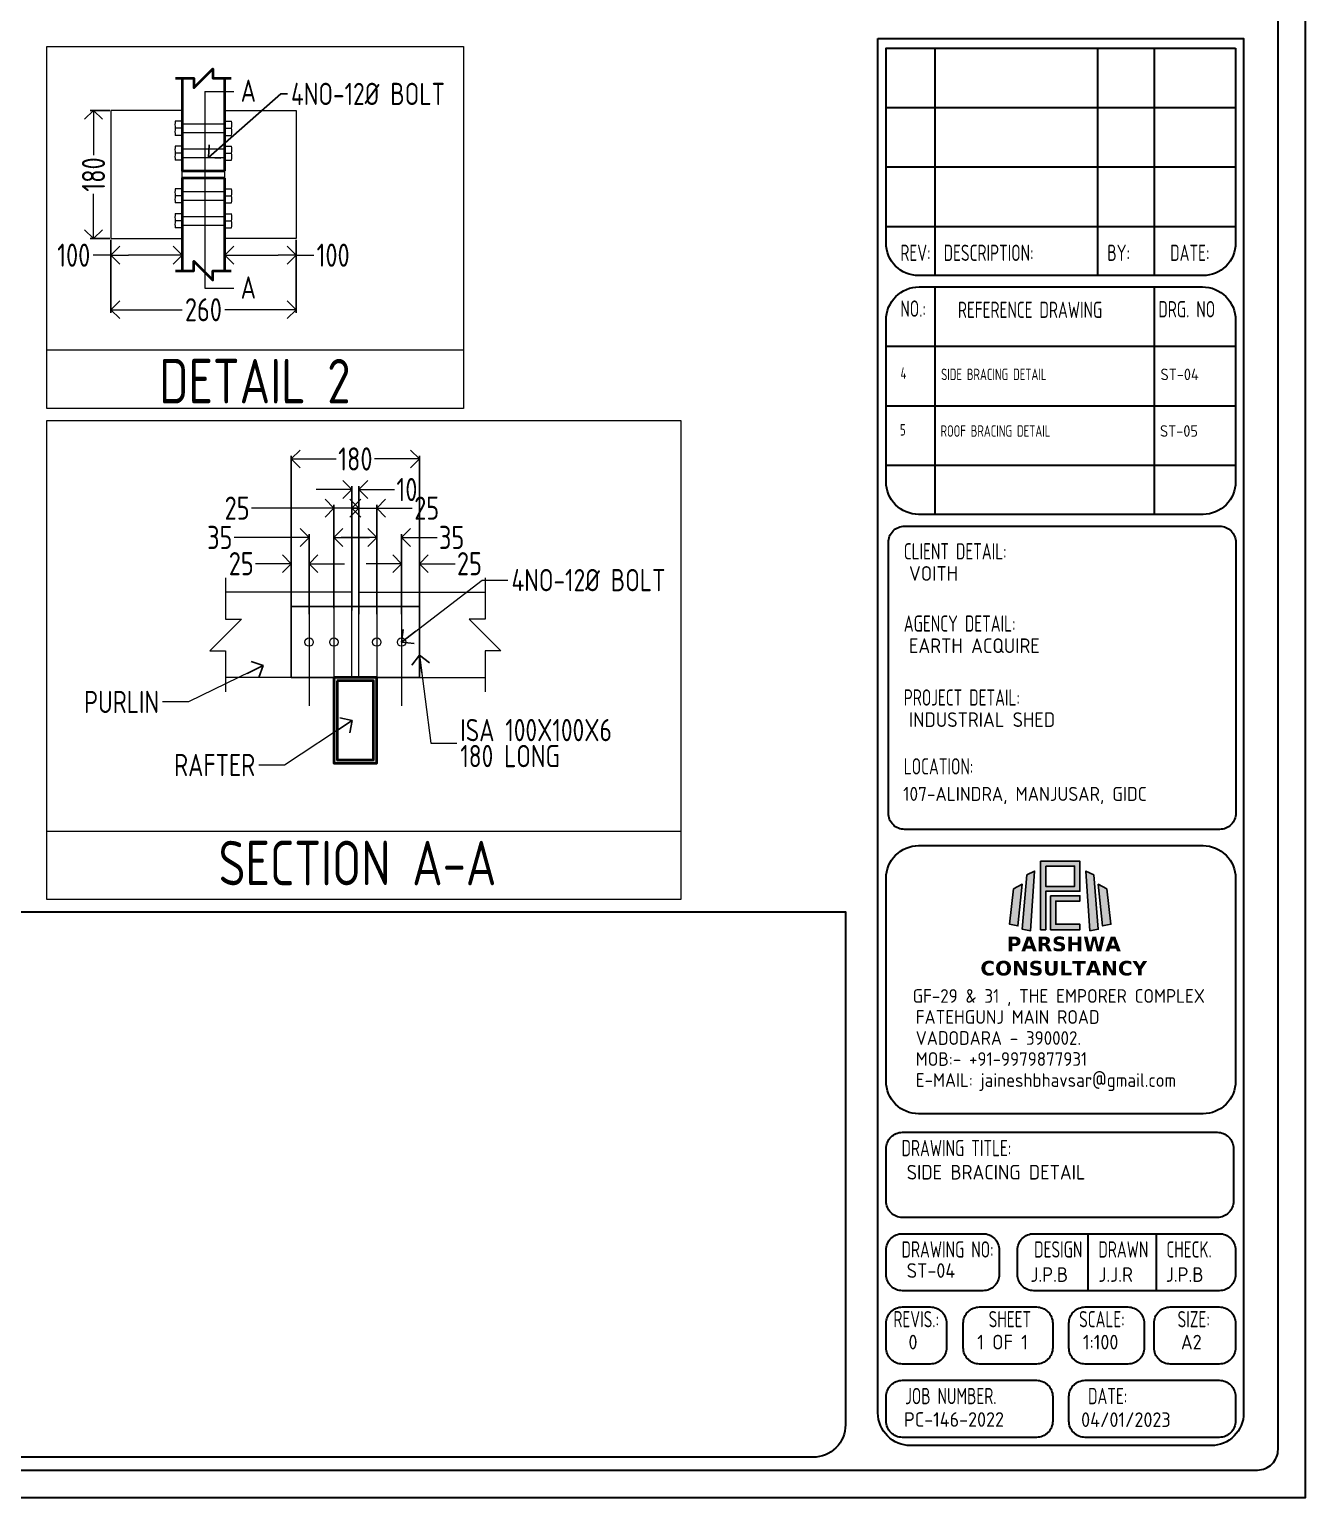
# Model space of a CAD drawing. Header units: millimetres. Extents: x 3470347 to 5996549, y -3470518 to 17149644.
# Drawn here: x 4289963 to 4297132, y 6972192 to 6980439 of the extents above; entities that cross this region are included whole.
import ezdxf

# ---------------------------------------------------------------- set-up
doc = ezdxf.new("R2010")
doc.units = ezdxf.units.MM
doc.header["$MEASUREMENT"] = 0
doc.header["$PDMODE"] = 35
doc.header["$PDSIZE"] = -5
doc.linetypes.add('CENTER2', pattern=[1.125, 0.75, -0.125, 0.125, -0.125])
doc.linetypes.add('HIDDEN', pattern=[0.375, 0.25, -0.125])
doc.layers.get('0').update_dxf_attribs({"linetype": 'CONTINUOUS', "lineweight": 25})
doc.layers.get('DEFPOINTS').update_dxf_attribs({"linetype": 'CONTINUOUS', "lineweight": 25})
for name, color, linetype, lineweight in [('channnel', 2, 'CONTINUOUS', 15), ('GB', 2, 'CONTINUOUS', 20), ('rDIMension', 1, 'CONTINUOUS', 18), ('rPCC DASH', 9, 'HIDDEN', 15), ('rRCC 1', 3, 'CONTINUOUS', 25), ('rRCC 2', 40, 'CONTINUOUS', 15), ('rSHEET', 2, 'CONTINUOUS', 30), ('rTEXT 5', 6, 'CONTINUOUS', 40)]:
    doc.layers.add(name, color=color, linetype=linetype, lineweight=lineweight)
doc.styles.add('DIM', font='geniso.shx', dxfattribs={"width": 0.85})
doc.styles.get("Standard").update_dxf_attribs({"font": ''})
doc.styles.add('TEXT3', font='geniso.shx')
doc.styles.add('TEXT3 0.75NA', font='geniso.shx', dxfattribs={"width": 0.75})
doc.styles.get('Standard').set_extended_font_data('AR CENA')
doc.dimstyles.new('ST-100', dxfattribs={"dimscale": 100, "dimtxt": 7, "dimasz": 5, "dimexe": 0.18, "dimexo": 0.0625, "dimgap": 0.2, "dimtad": 0, "dimdec": 0, "dimzin": 0, "dimdsep": 46, "dimtxsty": 'DIM', "dimblk": 'OPEN90', "dimcen": 0.09, "dimclrd": 256, "dimclrt": 7, "dimadec": 0, "dimazin": 0, "dimtfac": 1, "dimtdec": 0, "dimtofl": 0, "dimtmove": 0, "dimatfit": 3, "dimldrblk": 'OPEN90', "dimfxl": 1, "dimtolj": 1, "dimtzin": 0, "dimlwd": -1, "dimarcsym": 0})
doc.dimstyles.new('ST-50', dxfattribs={"dimscale": 100, "dimtxt": 2.5, "dimasz": 2, "dimexe": 0.18, "dimexo": 0.0625, "dimgap": 0.2, "dimtad": 0, "dimdec": 0, "dimlfac": 0.5, "dimzin": 0, "dimdsep": 46, "dimtxsty": 'DIM', "dimblk": 'OPEN90', "dimcen": 0.09, "dimclrd": 256, "dimclrt": 7, "dimadec": 0, "dimazin": 0, "dimtfac": 1, "dimtdec": 0, "dimtofl": 0, "dimtmove": 0, "dimatfit": 3, "dimldrblk": 'OPEN90', "dimfxl": 1, "dimtolj": 1, "dimtzin": 0, "dimlwd": -1, "dimarcsym": 0})

# ---------------------------------------------------------------- blocks, each defined once
blk = doc.blocks.new('_Open90')
at = {"color": 0, "linetype": 'ByBlock', "lineweight": -2}
for p, q in [((0, 0), (-1, 0)), ((-0.5, 0.5), (0, 0)), ((0, 0), (-0.5, -0.5))]:
    blk.add_line(p, q, dxfattribs=at)
blk = doc.blocks.new('*D335')
at = {"layer": 'DEFPOINTS', "color": 0}
for p in [(4291434.2, 6977438.1), (4291434.2, 6977148), (4291534.2, 6977148)]:
    blk.add_point(p, dxfattribs=at)
at = {"layer": 'rDIMension', "linetype": 'ByBlock'}
for p, q in [((4291334.2, 6977438.1), (4291234.2, 6977438.1)), ((4291634.2, 6977438.1), (4291734.2, 6977438.1))]:
    blk.add_line(p, q, dxfattribs=at)
at = {"layer": 'rDIMension', "color": 0, "linetype": 'ByBlock', "lineweight": -2}
for p, q in [((4291434.2, 6977154.3), (4291434.2, 6977456.1)), ((4291534.2, 6977154.3), (4291534.2, 6977456.1))]:
    blk.add_line(p, q, dxfattribs=at)
at = {"layer": 'rDIMension', "xscale": 100, "yscale": 100, "zscale": 100}
blk.add_blockref('_Open90', (4291434.2, 6977438.1), dxfattribs=at)
at = {"layer": 'rDIMension', "xscale": 100, "yscale": 100, "zscale": 100, "rotation": 180}
blk.add_blockref('_Open90', (4291534.2, 6977438.1), dxfattribs=at)
at = {"layer": 'rDIMension', "color": 7, "insert": (4291153.4, 6977438.1), "char_height": 130, "attachment_point": 5, "style": 'DIM'}
blk.add_mtext('\\A1;25', dxfattribs=at)
blk = doc.blocks.new('*D336')
at = {"layer": 'DEFPOINTS', "color": 0}
for p in [(4291674.2, 6977585.4), (4291534.2, 6977181.7), (4291674.2, 6977181.7)]:
    blk.add_point(p, dxfattribs=at)
at = {"layer": 'rDIMension', "linetype": 'ByBlock'}
for p, q in [((4291434.2, 6977585.4), (4291113.7, 6977585.4)), ((4291774.2, 6977585.4), (4291874.2, 6977585.4))]:
    blk.add_line(p, q, dxfattribs=at)
at = {"layer": 'rDIMension', "color": 0, "linetype": 'ByBlock', "lineweight": -2}
for p, q in [((4291534.2, 6977187.9), (4291534.2, 6977603.4)), ((4291674.2, 6977187.9), (4291674.2, 6977603.4))]:
    blk.add_line(p, q, dxfattribs=at)
at = {"layer": 'rDIMension', "xscale": 100, "yscale": 100, "zscale": 100}
blk.add_blockref('_Open90', (4291534.2, 6977585.4), dxfattribs=at)
at = {"layer": 'rDIMension', "xscale": 100, "yscale": 100, "zscale": 100, "rotation": 180}
blk.add_blockref('_Open90', (4291674.2, 6977585.4), dxfattribs=at)
at = {"layer": 'rDIMension', "color": 7, "insert": (4291032.9, 6977585.4), "char_height": 130, "attachment_point": 5, "style": 'DIM'}
blk.add_mtext('\\A1;35', dxfattribs=at)
blk = doc.blocks.new('*D337')
at = {"layer": 'DEFPOINTS', "color": 0}
for p in [(4291774.2, 6977750.3), (4291674.2, 6977181.7), (4291774.2, 6977168)]:
    blk.add_point(p, dxfattribs=at)
at = {"layer": 'rDIMension', "linetype": 'ByBlock'}
for p, q in [((4291574.2, 6977750.3), (4291211, 6977750.3)), ((4291874.2, 6977750.3), (4291974.2, 6977750.3))]:
    blk.add_line(p, q, dxfattribs=at)
at = {"layer": 'rDIMension', "color": 0, "linetype": 'ByBlock', "lineweight": -2}
for p, q in [((4291674.2, 6977187.9), (4291674.2, 6977768.3)), ((4291774.2, 6977174.3), (4291774.2, 6977768.3))]:
    blk.add_line(p, q, dxfattribs=at)
at = {"layer": 'rDIMension', "xscale": 100, "yscale": 100, "zscale": 100}
blk.add_blockref('_Open90', (4291674.2, 6977750.3), dxfattribs=at)
at = {"layer": 'rDIMension', "xscale": 100, "yscale": 100, "zscale": 100, "rotation": 180}
blk.add_blockref('_Open90', (4291774.2, 6977750.3), dxfattribs=at)
at = {"layer": 'rDIMension', "color": 7, "insert": (4291130.2, 6977750.3), "char_height": 130, "attachment_point": 5, "style": 'DIM'}
blk.add_mtext('\\A1;25', dxfattribs=at)
blk = doc.blocks.new('*D338')
at = {"layer": 'DEFPOINTS', "color": 0}
for p in [(4292154.2, 6977438.1), (4292054.2, 6977148), (4292154.2, 6977148)]:
    blk.add_point(p, dxfattribs=at)
at = {"layer": 'rDIMension', "linetype": 'ByBlock'}
for p, q in [((4291954.2, 6977438.1), (4291854.2, 6977438.1)), ((4292254.2, 6977438.1), (4292354.2, 6977438.1))]:
    blk.add_line(p, q, dxfattribs=at)
at = {"layer": 'rDIMension', "color": 0, "linetype": 'ByBlock', "lineweight": -2}
for p, q in [((4292054.2, 6977154.3), (4292054.2, 6977456.1)), ((4292154.2, 6977154.3), (4292154.2, 6977456.1))]:
    blk.add_line(p, q, dxfattribs=at)
at = {"layer": 'rDIMension', "xscale": 100, "yscale": 100, "zscale": 100}
blk.add_blockref('_Open90', (4292054.2, 6977438.1), dxfattribs=at)
at = {"layer": 'rDIMension', "xscale": 100, "yscale": 100, "zscale": 100, "rotation": 180}
blk.add_blockref('_Open90', (4292154.2, 6977438.1), dxfattribs=at)
at = {"layer": 'rDIMension', "color": 7, "insert": (4292435, 6977438.1), "char_height": 130, "attachment_point": 5, "style": 'DIM'}
blk.add_mtext('\\A1;25', dxfattribs=at)
blk = doc.blocks.new('*D339')
at = {"layer": 'DEFPOINTS', "color": 0}
for p in [(4292054.2, 6977585.4), (4291914.2, 6977148), (4292054.2, 6977148)]:
    blk.add_point(p, dxfattribs=at)
at = {"layer": 'rDIMension', "linetype": 'ByBlock'}
for p, q in [((4291814.2, 6977585.4), (4291714.2, 6977585.4)), ((4292154.2, 6977585.4), (4292254.2, 6977585.4))]:
    blk.add_line(p, q, dxfattribs=at)
at = {"layer": 'rDIMension', "color": 0, "linetype": 'ByBlock', "lineweight": -2}
for p, q in [((4291914.2, 6977154.3), (4291914.2, 6977603.4)), ((4292054.2, 6977154.3), (4292054.2, 6977603.4))]:
    blk.add_line(p, q, dxfattribs=at)
at = {"layer": 'rDIMension', "xscale": 100, "yscale": 100, "zscale": 100}
blk.add_blockref('_Open90', (4291914.2, 6977585.4), dxfattribs=at)
at = {"layer": 'rDIMension', "xscale": 100, "yscale": 100, "zscale": 100, "rotation": 180}
blk.add_blockref('_Open90', (4292054.2, 6977585.4), dxfattribs=at)
at = {"layer": 'rDIMension', "color": 7, "insert": (4292335, 6977585.4), "char_height": 130, "attachment_point": 5, "style": 'DIM'}
blk.add_mtext('\\A1;35', dxfattribs=at)
blk = doc.blocks.new('*D340')
at = {"layer": 'DEFPOINTS', "color": 0}
for p in [(4291914.2, 6977750.3), (4291814.2, 6977148), (4291914.2, 6977148)]:
    blk.add_point(p, dxfattribs=at)
at = {"layer": 'rDIMension', "linetype": 'ByBlock'}
for p, q in [((4291714.2, 6977750.3), (4291614.2, 6977750.3)), ((4292014.2, 6977750.3), (4292114.2, 6977750.3))]:
    blk.add_line(p, q, dxfattribs=at)
at = {"layer": 'rDIMension', "color": 0, "linetype": 'ByBlock', "lineweight": -2}
for p, q in [((4291814.2, 6977154.3), (4291814.2, 6977768.3)), ((4291914.2, 6977154.3), (4291914.2, 6977768.3))]:
    blk.add_line(p, q, dxfattribs=at)
at = {"layer": 'rDIMension', "xscale": 100, "yscale": 100, "zscale": 100}
blk.add_blockref('_Open90', (4291814.2, 6977750.3), dxfattribs=at)
at = {"layer": 'rDIMension', "xscale": 100, "yscale": 100, "zscale": 100, "rotation": 180}
blk.add_blockref('_Open90', (4291914.2, 6977750.3), dxfattribs=at)
at = {"layer": 'rDIMension', "color": 7, "insert": (4292195, 6977750.3), "char_height": 130, "attachment_point": 5, "style": 'DIM'}
blk.add_mtext('\\A1;25', dxfattribs=at)
blk = doc.blocks.new('*D341')
at = {"layer": 'DEFPOINTS', "color": 0}
for p in [(4291814.2, 6977854.6), (4291774.2, 6977168), (4291814.2, 6977168)]:
    blk.add_point(p, dxfattribs=at)
at = {"layer": 'rDIMension', "linetype": 'ByBlock'}
for p, q in [((4291674.2, 6977854.6), (4291574.2, 6977854.6)), ((4291914.2, 6977854.6), (4292014.2, 6977854.6))]:
    blk.add_line(p, q, dxfattribs=at)
at = {"layer": 'rDIMension', "color": 0, "linetype": 'ByBlock', "lineweight": -2}
for p, q in [((4291774.2, 6977174.3), (4291774.2, 6977872.6)), ((4291814.2, 6977174.3), (4291814.2, 6977872.6))]:
    blk.add_line(p, q, dxfattribs=at)
at = {"layer": 'rDIMension', "xscale": 100, "yscale": 100, "zscale": 100}
blk.add_blockref('_Open90', (4291774.2, 6977854.6), dxfattribs=at)
at = {"layer": 'rDIMension', "xscale": 100, "yscale": 100, "zscale": 100, "rotation": 180}
blk.add_blockref('_Open90', (4291814.2, 6977854.6), dxfattribs=at)
at = {"layer": 'rDIMension', "color": 7, "insert": (4292084, 6977854.6), "char_height": 130, "attachment_point": 5, "style": 'DIM'}
blk.add_mtext('\\A1;10', dxfattribs=at)
blk = doc.blocks.new('*D342')
at = {"layer": 'DEFPOINTS', "color": 0}
for p in [(4292154.2, 6978026.2), (4291434.2, 6977148), (4292154.2, 6977148)]:
    blk.add_point(p, dxfattribs=at)
at = {"layer": 'rDIMension', "color": 0, "linetype": 'ByBlock', "lineweight": -2}
for p, q in [((4291434.2, 6977154.3), (4291434.2, 6978044.2)), ((4292154.2, 6977154.3), (4292154.2, 6978044.2))]:
    blk.add_line(p, q, dxfattribs=at)
at = {"layer": 'rDIMension', "linetype": 'ByBlock'}
for p, q in [((4291534.2, 6978026.2), (4291685.7, 6978026.2)), ((4292054.2, 6978026.2), (4291902.6, 6978026.2))]:
    blk.add_line(p, q, dxfattribs=at)
at = {"layer": 'rDIMension', "xscale": 100, "yscale": 100, "zscale": 100, "rotation": 180}
blk.add_blockref('_Open90', (4291434.2, 6978026.2), dxfattribs=at)
at = {"layer": 'rDIMension', "xscale": 100, "yscale": 100, "zscale": 100}
blk.add_blockref('_Open90', (4292154.2, 6978026.2), dxfattribs=at)
at = {"layer": 'rDIMension', "color": 7, "insert": (4291794.2, 6978026.2), "char_height": 130, "attachment_point": 5, "style": 'DIM'}
blk.add_mtext('\\A1;180', dxfattribs=at)
blk = doc.blocks.new('Q')
at = {"linetype": 'Continuous', "ltscale": 0.5}
h = blk.add_hatch(color=152, dxfattribs=at)
h.dxf.hatch_style = 1
h.paths.add_polyline_path([(9.79, 19.18), (9.79, 9.76), (10.5, 9.76), (10.5, 15.05), (15.19, 15.05), (15.19, 19.18)])
h.paths.add_polyline_path([(10.5, 18.5), (10.5, 15.72), (14.45, 15.72), (14.45, 18.5)], flags=16)
h = blk.add_hatch(color=10, dxfattribs=at)
h.dxf.hatch_style = 1
h.paths.add_polyline_path([(7.87, 17.31), (7.27, 9.83), (8.41, 9.62), (8.96, 17.82)])
h.paths.add_polyline_path([(17.1, 17.31), (17.7, 9.83), (16.56, 9.62), (16.01, 17.82)])
h = blk.add_hatch(color=152, dxfattribs=at)
h.dxf.hatch_style = 1
h.paths.add_polyline_path([(6.07, 15.37), (5.53, 10.52), (6.67, 10.29), (7.27, 16.02)])
h.paths.add_polyline_path([(18.9, 15.37), (19.44, 10.52), (18.3, 10.29), (17.7, 16.02)])
h = blk.add_hatch(color=152, dxfattribs=at)
h.dxf.hatch_style = 1
h.paths.add_polyline_path([(11.15, 14.43), (11.15, 9.76), (15.19, 9.76), (15.19, 10.52), (11.87, 10.52), (11.87, 13.69), (15.19, 13.69), (15.19, 14.43)])
at = {"color": 152, "linetype": 'Continuous'}
for points in [[(9.79, 19.18), (9.79, 9.76), (10.5, 9.76), (10.5, 15.05), (15.19, 15.05), (15.19, 19.18), (9.79, 19.18)], [(10.5, 18.5), (10.5, 15.72), (14.45, 15.72), (14.45, 18.5), (10.5, 18.5)], [(6.07, 15.37), (5.53, 10.52), (6.67, 10.29), (7.27, 16.02), (6.07, 15.37)], [(11.15, 14.43), (11.15, 9.76), (15.19, 9.76), (15.19, 10.52), (11.87, 10.52), (11.87, 13.69), (15.19, 13.69), (15.19, 14.43), (11.15, 14.43)], [(18.9, 15.37), (19.44, 10.52), (18.3, 10.29), (17.7, 16.02), (18.9, 15.37)]]:
    blk.add_lwpolyline(points, dxfattribs=at)
at = {"color": 10, "linetype": 'Continuous'}
for points in [[(7.87, 17.31), (7.27, 9.83), (8.41, 9.62), (8.96, 17.82), (7.87, 17.31)], [(17.1, 17.31), (17.7, 9.83), (16.56, 9.62), (16.01, 17.82), (17.1, 17.31)]]:
    blk.add_lwpolyline(points, dxfattribs=at)
at = {"linetype": 'Continuous', "insert": (1.32, 8.82), "char_height": 2, "attachment_point": 1}
blk.add_mtext_dynamic_manual_height_columns('\\pxqc;{\\fVerdana|b1|i0|c0|p34;\\C152;PARSHWA\\PCONSULTANCY }', width=23.282, gutter_width=1, heights=[6.3], dxfattribs=at)
blk = doc.blocks.new('IS')
at = {"layer": 'channnel', "color": 7, "linetype": 'ByBlock'}
for p, q in [((100, -15), (90.5, -15)), ((100, -19), (160, -19)), ((160, -15), (169.5, -15)), ((100, -25), (90.5, -25)), ((100, -35), (90.5, -35)), ((100, -31), (160, -31)), ((160, -25), (169.5, -25)), ((160, -35), (169.5, -35)), ((100, -50), (90.5, -50)), ((100, -60), (90.5, -60)), ((100, -54), (160, -54)), ((160, -50), (169.5, -50)), ((160, -60), (169.5, -60)), ((100, -70), (90.5, -70)), ((100, -66), (160, -66)), ((160, -70), (169.5, -70)), ((100, -110), (90.5, -110)), ((100, -120), (90.5, -120)), ((100, -114), (160, -114)), ((160, -110), (169.5, -110)), ((160, -120), (169.5, -120)), ((100, -130), (90.5, -130)), ((100, -126), (160, -126)), ((160, -130), (169.5, -130)), ((100, -145), (90.5, -145)), ((100, -155), (90.5, -155)), ((100, -149), (160, -149)), ((100, -161), (160, -161)), ((160, -145), (169.5, -145)), ((160, -155), (169.5, -155)), ((100, -165), (90.5, -165)), ((160, -165), (169.5, -165))]:
    blk.add_line(p, q, dxfattribs=at)
for points in [[(0, -180), (100, -180), (100, 0), (0, 0)], [(260, -180), (160, -180), (160, 0), (260, 0)]]:
    blk.add_lwpolyline(points, close=True, dxfattribs=at)
for centre, start, end in [((115.3, -20), 168.5788, 191.4212), ((144.7, -20), 348.5788, 11.4212), ((115.3, -30), 168.5788, 191.4212), ((144.7, -30), 348.5788, 11.4212), ((115.3, -55), 168.5788, 191.4212), ((115.3, -65), 168.5788, 191.4212), ((144.7, -55), 348.5788, 11.4212), ((144.7, -65), 348.5788, 11.4212), ((115.3, -115), 168.5788, 191.4212), ((115.3, -125), 168.5788, 191.4212), ((144.7, -115), 348.5788, 11.4212), ((144.7, -125), 348.5788, 11.4212), ((115.3, -150), 168.5788, 191.4212), ((115.3, -160), 168.5788, 191.4212), ((144.7, -150), 348.5788, 11.4212), ((144.7, -160), 348.5788, 11.4212)]:
    blk.add_arc(centre, 25.3, start, end, dxfattribs=at)
blk = doc.blocks.new('*D349')
at = {"layer": 'DEFPOINTS', "color": 0}
for p in [(4290421, 6979984.2), (4290323.6, 6979264.2), (4290421, 6979264.2)]:
    blk.add_point(p, dxfattribs=at)
at = {"layer": 'rDIMension', "color": 0, "linetype": 'ByBlock', "lineweight": -2}
for p, q in [((4290414.7, 6979984.2), (4290305.6, 6979984.2)), ((4290414.7, 6979264.2), (4290305.6, 6979264.2))]:
    blk.add_line(p, q, dxfattribs=at)
at = {"layer": 'rDIMension', "linetype": 'ByBlock'}
for p, q in [((4290323.6, 6979884.2), (4290323.6, 6979732.6)), ((4290323.6, 6979364.2), (4290323.6, 6979515.7))]:
    blk.add_line(p, q, dxfattribs=at)
at = {"layer": 'rDIMension', "xscale": 100, "yscale": 100, "zscale": 100}
for p, rotation in [((4290323.6, 6979984.2), 90), ((4290323.6, 6979264.2), 270)]:
    blk.add_blockref('_Open90', p, dxfattribs=dict(at, rotation=rotation))
at = {"layer": 'rDIMension', "color": 7, "insert": (4290323.6, 6979624.2), "char_height": 130, "attachment_point": 5, "rotation": 90, "style": 'DIM'}
blk.add_mtext('\\A1;180', dxfattribs=at)
blk = doc.blocks.new('*D350')
at = {"layer": 'DEFPOINTS', "color": 0}
for p in [(4290421, 6979264.2), (4291461, 6979264.2), (4290421, 6978864.5)]:
    blk.add_point(p, dxfattribs=at)
at = {"layer": 'rDIMension', "color": 0, "linetype": 'ByBlock', "lineweight": -2}
for p, q in [((4290421, 6979257.9), (4290421, 6978846.5)), ((4291461, 6979257.9), (4291461, 6978846.5))]:
    blk.add_line(p, q, dxfattribs=at)
at = {"layer": 'rDIMension', "linetype": 'ByBlock'}
for p, q in [((4290521, 6978864.5), (4290821.5, 6978864.5)), ((4291361, 6978864.5), (4291060.5, 6978864.5))]:
    blk.add_line(p, q, dxfattribs=at)
at = {"layer": 'rDIMension', "xscale": 100, "yscale": 100, "zscale": 100, "rotation": 180}
blk.add_blockref('_Open90', (4290421, 6978864.5), dxfattribs=at)
at = {"layer": 'rDIMension', "xscale": 100, "yscale": 100, "zscale": 100}
blk.add_blockref('_Open90', (4291461, 6978864.5), dxfattribs=at)
at = {"layer": 'rDIMension', "color": 7, "insert": (4290941, 6978864.5), "char_height": 130, "attachment_point": 5, "style": 'DIM'}
blk.add_mtext('\\A1;260', dxfattribs=at)
blk = doc.blocks.new('*D351')
at = {"layer": 'DEFPOINTS', "color": 0}
for p in [(4291061, 6979264.2), (4291461, 6979264.2), (4291461, 6979170.8)]:
    blk.add_point(p, dxfattribs=at)
at = {"layer": 'rDIMension', "color": 0, "linetype": 'ByBlock', "lineweight": -2}
for p, q in [((4291061, 6979257.9), (4291061, 6979152.8)), ((4291461, 6979257.9), (4291461, 6979152.8))]:
    blk.add_line(p, q, dxfattribs=at)
at = {"layer": 'rDIMension', "linetype": 'ByBlock'}
for p, q in [((4291161, 6979170.8), (4291361, 6979170.8)), ((4291461, 6979170.8), (4291561, 6979170.8))]:
    blk.add_line(p, q, dxfattribs=at)
at = {"layer": 'rDIMension', "xscale": 100, "yscale": 100, "zscale": 100, "rotation": 180}
blk.add_blockref('_Open90', (4291061, 6979170.8), dxfattribs=at)
at = {"layer": 'rDIMension', "xscale": 100, "yscale": 100, "zscale": 100}
blk.add_blockref('_Open90', (4291461, 6979170.8), dxfattribs=at)
at = {"layer": 'rDIMension', "color": 7, "insert": (4291669.4, 6979170.8), "char_height": 130, "attachment_point": 5, "style": 'DIM'}
blk.add_mtext('\\A1;100', dxfattribs=at)
blk = doc.blocks.new('*D352')
at = {"layer": 'DEFPOINTS', "color": 0}
for p in [(4290421, 6979264.2), (4290821, 6979264.2), (4290421, 6979170.8)]:
    blk.add_point(p, dxfattribs=at)
at = {"layer": 'rDIMension', "color": 0, "linetype": 'ByBlock', "lineweight": -2}
for p, q in [((4290421, 6979257.9), (4290421, 6979152.8)), ((4290821, 6979257.9), (4290821, 6979152.8))]:
    blk.add_line(p, q, dxfattribs=at)
at = {"layer": 'rDIMension', "linetype": 'ByBlock'}
for p, q in [((4290421, 6979170.8), (4290321, 6979170.8)), ((4290721, 6979170.8), (4290521, 6979170.8))]:
    blk.add_line(p, q, dxfattribs=at)
at = {"layer": 'rDIMension', "xscale": 100, "yscale": 100, "zscale": 100, "rotation": 180}
blk.add_blockref('_Open90', (4290421, 6979170.8), dxfattribs=at)
at = {"layer": 'rDIMension', "xscale": 100, "yscale": 100, "zscale": 100}
blk.add_blockref('_Open90', (4290821, 6979170.8), dxfattribs=at)
at = {"layer": 'rDIMension', "color": 7, "insert": (4290212.6, 6979170.8), "char_height": 130, "attachment_point": 5, "style": 'DIM'}
blk.add_mtext('\\A1;100', dxfattribs=at)

msp = doc.modelspace()

# ---------------------------------------------------------------- hatches: boundary and pattern name
at = {"layer": 'rRCC 1', "true_color": 0x2776bb, "transparency": 33554687}
h = msp.add_hatch(color=152, dxfattribs=at)
h.dxf.hatch_style = 1
h.paths.add_polyline_path([(4291914.19, 6976798.04), (4291674.19, 6976798.04), (4291674.19, 6976318.04), (4291914.19, 6976318.04)])
h.paths.add_polyline_path([(4291896.19, 6976336.04), (4291692.19, 6976336.04), (4291692.19, 6976780.04), (4291896.19, 6976780.04)], flags=16)

# ---------------------------------------------------------------- linework, layer by layer
at = {"layer": 'channnel', "color": 7, "linetype": 'ByBlock'}
for p, q in [((4290948.56, 6980090.44), (4290948.56, 6978984.81)), ((4290948.56, 6980090.44), (4291112.38, 6980090.44)), ((4290948.56, 6978984.81), (4291112.38, 6978984.81)), ((4290061.21, 6978638.67), (4292401.02, 6978638.67)), ((4293621.5, 6975933.63), (4290061.21, 6975933.63))]:
    msp.add_line(p, q, dxfattribs=at)
for points in [[(4290061.21, 6980342.7), (4292401.02, 6980342.7), (4292401.02, 6978309.09), (4290061.21, 6978309.09)], [(4290061.21, 6978243.17), (4293621.5, 6978243.17), (4293621.5, 6975551.43), (4290061.21, 6975551.43)]]:
    msp.add_lwpolyline(points, close=True, dxfattribs=at)
at = {"layer": 'GB'}
for p, q in [((4291774.19, 6977278.04), (4291065.46, 6977278.04)), ((4291774.19, 6976798.04), (4291774.19, 6977278.04)), ((4291814.19, 6976798.04), (4291814.19, 6977278.04)), ((4291814.19, 6977278.04), (4292522.92, 6977278.04)), ((4291774.19, 6976798.04), (4291065.46, 6976798.04)), ((4291814.19, 6976798.04), (4292522.92, 6976798.04))]:
    msp.add_line(p, q, dxfattribs=at)
for points in [[(4291065.46, 6977358.04), (4291065.46, 6977127.03), (4291154.44, 6977127.03), (4290976.47, 6976949.06), (4291065.46, 6976949.06), (4291065.46, 6976718.04)], [(4292522.92, 6977358.04), (4292522.92, 6977127.03), (4292433.94, 6977127.03), (4292611.9, 6976949.06), (4292522.92, 6976949.06), (4292522.92, 6976718.04)]]:
    msp.add_lwpolyline(points, dxfattribs=at)
at = {"layer": 'rPCC DASH', "linetype": 'CENTER2'}
for p, q in [((4291534.19, 6977356.4), (4291534.19, 6976639.69)), ((4291674.19, 6977356.4), (4291674.19, 6976639.69)), ((4291914.19, 6977356.4), (4291914.19, 6976639.69)), ((4292054.19, 6977356.4), (4292054.19, 6976639.69))]:
    msp.add_line(p, q, dxfattribs=at)
at = {"layer": 'rRCC 1', "color": 152, "true_color": 0x2776bb}
msp.add_lwpolyline([(4292154.19, 6977198.04), (4292154.19, 6976798.04), (4291434.19, 6976798.04), (4291434.19, 6977198.04)], close=True, dxfattribs=at)
at = {"layer": 'rRCC 2'}
for centre in [(4291534.19, 6976998.04), (4291674.19, 6976998.04), (4291914.19, 6976998.04), (4292054.19, 6976998.04)]:
    msp.add_circle(centre, 24, dxfattribs=at)
at = {"layer": 'rSHEET'}
for p, q in [((4295049.13, 6980334.17), (4295049.13, 6979056.2)), ((4295961.97, 6980334.17), (4295961.97, 6979056.2)), ((4296281.46, 6980334.17), (4296281.46, 6979056.2)), ((4296737.88, 6979999.46), (4294775.28, 6979999.46)), ((4296737.88, 6979664.75), (4294775.28, 6979664.75)), ((4296737.88, 6979330.05), (4294775.28, 6979330.05)), ((4295049.13, 6978993.03), (4295049.13, 6977715.06)), ((4296281.46, 6978993.03), (4296281.46, 6977715.06)), ((4296737.88, 6978658.33), (4294775.28, 6978658.33)), ((4296737.88, 6978323.62), (4294775.28, 6978323.62)), ((4296737.88, 6977988.91), (4294775.28, 6977988.91)), ((4295908.19, 6973674.7), (4295908.19, 6973354.14)), ((4296292.21, 6973674.7), (4296292.21, 6973354.14))]:
    msp.add_line(p, q, dxfattribs=at)
msp.add_lwpolyline([(4285629.47, 6988459.26), (4285629.47, 6972191.98), (4297131.61, 6972191.98), (4297131.61, 6988459.26)], close=True, dxfattribs=at)
for points in [[(4285784.11, 6988188.14), (4285784.11, 6972463.1, 0.4142136), (4285900.31, 6972346.9), (4296860.78, 6972346.9, 0.4142136), (4296976.97, 6972463.1), (4296976.97, 6988188.14, 0.4142136), (4296860.78, 6988304.34), (4285900.31, 6988304.34, 0.4142136)], [(4294729.64, 6980387.21), (4296783.52, 6980387.21), (4296783.52, 6972667.38, -0.4142136), (4296600.95, 6972484.82), (4294912.21, 6972484.82, -0.4142136), (4294729.64, 6972667.38)], [(4296737.88, 6980334.17), (4296737.88, 6979238.76, -0.4142136), (4296555.31, 6979056.2), (4294957.85, 6979056.2, -0.4142136), (4294775.28, 6979238.76), (4294775.28, 6980334.17)], [(4296737.88, 6978806.81), (4296737.88, 6977897.63, -0.4142136), (4296555.31, 6977715.06), (4294957.85, 6977715.06, -0.4142136), (4294775.28, 6977897.63), (4294775.28, 6978806.81, -0.4142136), (4294961.51, 6978993.03), (4296551.65, 6978993.03, -0.4142136)], [(4296648.68, 6975945.52), (4294879.32, 6975945.52, -0.4142136), (4294788.04, 6976036.8), (4294788.04, 6977557.26, -0.4142136), (4294879.32, 6977648.54), (4296648.68, 6977648.54, -0.4142136), (4296739.97, 6977557.26), (4296739.97, 6976036.8, -0.4142136)], [(4294957.85, 6975854.23), (4296555.31, 6975854.23, -0.4142136), (4296737.88, 6975671.66), (4296737.88, 6974530.62, -0.4142136), (4296555.31, 6974348.05), (4294957.85, 6974348.05, -0.4142136), (4294775.28, 6974530.62), (4294775.28, 6975671.66, -0.4142136)], [(4285859.21, 6975482.92), (4294547.2, 6975482.92), (4294547.2, 6972601.25, -0.4142136), (4294364.64, 6972418.68), (4286041.78, 6972418.68, -0.4142136), (4285859.21, 6972601.25)], [(4296635.54, 6973765.99), (4294866.57, 6973765.99, -0.4142136), (4294775.28, 6973857.27), (4294775.28, 6974152.77, -0.4142136), (4294866.57, 6974244.06), (4296635.54, 6974244.06, -0.4142136), (4296726.82, 6974152.77), (4296726.82, 6973857.27, -0.4142136)], [(4295319.37, 6973354.14), (4294866.57, 6973354.14, -0.4142136), (4294775.28, 6973445.43), (4294775.28, 6973583.42, -0.4142136), (4294866.57, 6973674.7), (4295319.37, 6973674.7, -0.4142136), (4295410.66, 6973583.42), (4295410.66, 6973445.43, -0.4142136)], [(4296646.6, 6973354.14), (4295604.91, 6973354.14, -0.4142136), (4295513.63, 6973445.43), (4295513.63, 6973583.42, -0.4142136), (4295604.91, 6973674.7), (4296646.6, 6973674.7, -0.4142136), (4296737.88, 6973583.42), (4296737.88, 6973445.43, -0.4142136)], [(4294866.57, 6973262.86), (4295023.62, 6973262.86, -0.4142136), (4295114.9, 6973171.58), (4295114.9, 6973033.58, -0.4142136), (4295023.62, 6972942.3), (4294866.57, 6972942.3, -0.4142136), (4294775.28, 6973033.58), (4294775.28, 6973171.58, -0.4142136)], [(4295300.02, 6973262.86), (4295619.66, 6973262.86, -0.4142136), (4295710.94, 6973171.58), (4295710.94, 6973033.58, -0.4142136), (4295619.66, 6972942.3), (4295300.02, 6972942.3, -0.4142136), (4295208.73, 6973033.58), (4295208.73, 6973171.58, -0.4142136)], [(4295893.51, 6973262.86), (4296133.13, 6973262.86, -0.4142136), (4296224.41, 6973171.58), (4296224.41, 6973033.58, -0.4142136), (4296133.13, 6972942.3), (4295893.51, 6972942.3, -0.4142136), (4295802.22, 6973033.58), (4295802.22, 6973171.58, -0.4142136)], [(4296371.44, 6973262.86), (4296646.6, 6973262.86, -0.4142136), (4296737.88, 6973171.58), (4296737.88, 6973033.58, -0.4142136), (4296646.6, 6972942.3), (4296371.44, 6972942.3, -0.4142136), (4296280.16, 6973033.58), (4296280.16, 6973171.58, -0.4142136)], [(4295619.66, 6972530.46), (4294866.57, 6972530.46, -0.4142136), (4294775.28, 6972621.74), (4294775.28, 6972759.73, -0.4142136), (4294866.57, 6972851.02), (4295619.66, 6972851.02, -0.4142136), (4295710.94, 6972759.73), (4295710.94, 6972621.74, -0.4142136)], [(4296646.6, 6972530.46), (4295893.51, 6972530.46, -0.4142136), (4295802.22, 6972621.74), (4295802.22, 6972759.73, -0.4142136), (4295893.51, 6972851.02), (4296646.6, 6972851.02, -0.4142136), (4296737.88, 6972759.73), (4296737.88, 6972621.74, -0.4142136)]]:
    msp.add_lwpolyline(points, format="xyb", close=True, dxfattribs=at)
at = {"layer": 'rTEXT 5'}
for points in [[(4290785, 6980164.81), (4290887.63, 6980164.81), (4290887.63, 6980111.44), (4290994.37, 6980218.18), (4290994.37, 6980164.81), (4291097, 6980164.81)], [(4290821, 6980164.81), (4290821, 6979644.15), (4291061, 6979644.15)], [(4291061, 6979644.15), (4291061, 6980164.81)], [(4291061, 6979604.15), (4290821, 6979604.15), (4290821, 6979083.5)], [(4291061, 6979083.5), (4291061, 6979604.15)], [(4290785, 6979083.5), (4290887.63, 6979083.5), (4290887.63, 6979136.87), (4290994.37, 6979030.13), (4290994.37, 6979083.5), (4291097, 6979083.5)]]:
    msp.add_lwpolyline(points, dxfattribs=at)
at = {"layer": 'rTEXT 5', "transparency": 33554687}
for points in [[(4291674.19, 6976798.04), (4291674.19, 6976318.04), (4291914.19, 6976318.04), (4291914.19, 6976798.04)], [(4291692.19, 6976780.04), (4291692.19, 6976336.04), (4291896.19, 6976336.04), (4291896.19, 6976780.04)]]:
    msp.add_lwpolyline(points, close=True, dxfattribs=at)

# ---------------------------------------------------------------- block references
at = {"linetype": 'Continuous', "xscale": 40.90426455628799, "yscale": 40.90426455628799, "zscale": 40.90426455628799}
msp.add_blockref('Q', (4295242.87, 6974982.49), dxfattribs=at)
at = {"layer": 'channnel', "color": 7, "linetype": 'ByBlock', "xscale": 4, "yscale": 4, "zscale": 4}
msp.add_blockref('IS', (4290421, 6979984.15), dxfattribs=at)

# ---------------------------------------------------------------- texts
at = {"layer": 'rRCC 1', "color": 7, "char_height": 125, "attachment_point": 4, "style": 'DIM'}
for s, insert in [('\\A1;A', (4291150.41, 6980094.9)), ('\\A1;4NO-12%%C BOLT', (4291432.89, 6980076.75)), ('\\A1;A', (4291150.41, 6978989.27)), ('\\A1;4NO-12%%C BOLT', (4292671.34, 6977345.65))]:
    msp.add_mtext(s, dxfattribs=dict(at, insert=insert))
at = {"layer": 'rRCC 1', "color": 7, "char_height": 250, "width": 2556.673, "line_spacing_factor": 0.7, "style": 'DIM'}
for s, insert, attachment_point in [('\\A1;\\pxqc;DETAIL 2', (4292508.17, 6978463.21), 6), ('\\A1;\\pxqc;SECTION A-A', (4290528.18, 6975756.36), 4)]:
    msp.add_mtext(s, dxfattribs=dict(at, insert=insert, attachment_point=attachment_point))
at = {"layer": 'rRCC 1', "color": 7, "char_height": 125, "line_spacing_factor": 0.7, "style": 'DIM'}
for s, insert, attachment_point in [('\\A1;PURLIN', (4290691.82, 6976661.34), 6), ('\\A1;ISA 100X100X6\\P180 LONG', (4292383.58, 6976430.35), 4), ('\\A1;RAFTER', (4291231.77, 6976306.88), 6)]:
    msp.add_mtext(s, dxfattribs=dict(at, insert=insert, attachment_point=attachment_point))
at = {"layer": 'rSHEET', "style": 'TEXT3 0.75NA', "width": 0.75}
for s, height, p in [('REV:', 91.284, (4294855.27, 6979138.73)), ('DESCRIPTION:', 91.2836, (4295098.61, 6979138.73)), ('BY:', 91.284, (4296017.79, 6979138.73)), ('DATE:', 91.284, (4296370.92, 6979138.73)), ('NO.:', 91.284, (4294855.27, 6978825.09)), ('REFERENCE DRAWING', 91.2836, (4295178.5, 6978818.44)), ('DRG. NO', 91.284, (4296304.35, 6978821.79)), ('4', 64.54, (4294856.48, 6978475.58)), ('SIDE BRACING DETAIL', 64.544, (4295084.46, 6978469.03)), ('5', 64.54, (4294853.47, 6978157.73)), ('ROOF BRACING DETAIL', 64.544, (4295081.45, 6978151.19)), ('CLIENT DETAIL:', 91.2836, (4294874.67, 6977461.84)), ('AGENCY DETAIL:', 91.2836, (4294874.67, 6977056.06)), ('PROJECT DETAIL:', 91.2836, (4294874.67, 6976640.74)), ('LOCATION:', 91.284, (4294874.67, 6976254.05)), ('DRAWING TITLE:', 91.2836, (4294861.91, 6974109.87)), ('DRAWING NO:', 91.2836, (4294861.91, 6973540.52)), ('DESIGN', 91.284, (4295606.92, 6973540.52)), ('DRAWN', 91.284, (4295967.66, 6973540.52)), ('CHECK.', 91.284, (4296349.36, 6973540.52)), ('REVIS.:', 91.284, (4294816.18, 6973148.76)), ('SHEET', 91.284, (4295351.35, 6973148.76)), ('SCALE:', 91.284, (4295859.17, 6973148.76)), ('SIZE:', 91.284, (4296412.53, 6973148.76)), ('JOB NUMBER.', 91.2836, (4294882.54, 6972716.83)), ('DATE:', 91.284, (4295909.48, 6972716.83))]:
    msp.add_text(s, height=height, dxfattribs=at).set_placement(p)
at = {"layer": 'rSHEET'}
for s, height, style, p in [('ST-04', 64.544, 'TEXT3 0.75NA', (4296316.79, 6978469.03)), ('ST-05', 64.544, 'TEXT3 0.75NA', (4296313.78, 6978151.19)), ('VOITH', 82.155, 'TEXT3', (4294903.75, 6977342.06)), ('EARTH ACQUIRE ', 82.1552, 'TEXT3', (4294903.75, 6976936.28)), ('INDUSTRIAL SHED', 82.1552, 'TEXT3', (4294903.75, 6976520.96)), ('107-ALINDRA, MANJUSAR, GIDC ', 78.5833, 'TEXT3', (4294871.33, 6976105.53)), ('SIDE BRACING DETAIL', 82.1552, 'TEXT3', (4294890.99, 6973978.83)), ('ST-04', 82.155, 'TEXT3', (4294890.99, 6973426.55)), ('J.P.B', 82.155, 'TEXT3', (4295585.78, 6973403.95)), ('J.J.R', 82.155, 'TEXT3', (4295967.6, 6973403.95)), ('J.P.B', 82.155, 'TEXT3', (4296346.48, 6973403.95)), ('0', 82.16, 'TEXT3', (4294900.93, 6973024.55)), ('1 OF 1', 82.155, 'TEXT3', (4295287.09, 6973024.55)), ('1:100', 82.155, 'TEXT3', (4295881, 6973024.55)), ('A2', 82.155, 'TEXT3', (4296430.96, 6973024.55)), ('PC-146-2022', 82.1552, 'TEXT3', (4294875.58, 6972589.82)), ('04/01/2023', 82.155, 'TEXT3', (4295870.67, 6972588.7))]:
    msp.add_text(s, height=height, dxfattribs=dict(at, style=style)).set_placement(p)
at = {"layer": 'rSHEET', "lineweight": 13, "style": 'TEXT3'}
for s, p in [('GF-29 & 31 , THE EMPORER COMPLEX', (4294924.18, 6974971.38)), ('FATEHGUNJ MAIN ROAD', (4294941.89, 6974853.32)), ('VADODARA - 390002.', (4294941.89, 6974735.27)), ('MOB:- +91-9979877931', (4294941.89, 6974617.21)), ('E-MAIL: jaineshbhavsar@gmail.com', (4294941.89, 6974499.16))]:
    msp.add_text(s, height=76.9117, dxfattribs=at).set_placement(p)

# ---------------------------------------------------------------- dimensions: what is measured, and where the dimension line sits
at = {"layer": 'rDIMension', "color": 6, "linetype": 'ByBlock'}
dim = msp.add_linear_dim(base=(4290323.61, 6979264.15), p1=(4290421, 6979984.15), p2=(4290421, 6979264.15), angle=90, dimstyle='ST-100', override={"dimtxt": 1.3, "dimasz": 1, "dimlfac": 0.25}, dxfattribs=at)
dim.commit()
dim.dimension.update_dxf_attribs({"geometry": '*D349', "text_midpoint": (4290323.61, 6979624.15)})
for base, p1, p2, picture, middle in [((4290421, 6979170.78), (4290821, 6979264.15), (4290421, 6979264.15), '*D352', (4290212.56, 6979170.78)), ((4290421, 6978864.5), (4291461, 6979264.15), (4290421, 6979264.15), '*D350', (4290941, 6978864.5)), ((4291461, 6979170.78), (4291061, 6979264.15), (4291461, 6979264.15), '*D351', (4291669.44, 6979170.78)), ((4292154.19, 6978026.22), (4291434.19, 6977148.04), (4292154.19, 6977148.04), '*D342', (4291794.19, 6978026.22)), ((4291814.19, 6977854.6), (4291774.19, 6977168.04), (4291814.19, 6977168.04), '*D341', (4292083.96, 6977854.6)), ((4291914.19, 6977750.33), (4291814.19, 6977148.04), (4291914.19, 6977148.04), '*D340', (4292194.96, 6977750.33)), ((4292054.19, 6977585.42), (4291914.19, 6977148.04), (4292054.19, 6977148.04), '*D339', (4292334.96, 6977585.42)), ((4291434.19, 6977438.14), (4291534.19, 6977148.04), (4291434.19, 6977148.04), '*D335', (4291153.41, 6977438.14)), ((4292154.19, 6977438.14), (4292054.19, 6977148.04), (4292154.19, 6977148.04), '*D338', (4292434.96, 6977438.14))]:
    dim = msp.add_linear_dim(base=base, p1=p1, p2=p2, dimstyle='ST-100', override={"dimtxt": 1.3, "dimasz": 1, "dimlfac": 0.25}, dxfattribs=at)
    dim.commit()
    dim.dimension.update_dxf_attribs({"geometry": picture, "text_midpoint": middle})
for base, p1, p2, picture, middle in [((4291774.19, 6977750.33), (4291674.19, 6977181.66), (4291774.19, 6977168.04), '*D337', (4291130.21, 6977750.33)), ((4291674.19, 6977585.42), (4291534.19, 6977181.66), (4291674.19, 6977181.66), '*D336', (4291032.91, 6977585.42))]:
    dim = msp.add_linear_dim(base=base, p1=p1, p2=p2, dimstyle='ST-100', override={"dimtxt": 1.3, "dimasz": 1, "dimlfac": 0.25}, dxfattribs=at)
    dim.commit()
    dim.dimension.update_dxf_attribs({"geometry": picture, "text_midpoint": middle, "dimtype": 160})

# ---------------------------------------------------------------- leaders
at = {"layer": 'rRCC 1', "annotation_type": 0, "has_hookline": 1, "hookline_direction": 0, "text_width": 892.5}
msp.add_leader([(4290968.7, 6979720.15), (4291376.56, 6980076.75), (4291412.89, 6980076.75)], dimstyle='ST-100', override={"dimasz": 1}, dxfattribs=at)
at = {"layer": 'rRCC 2', "annotation_type": 0, "has_hookline": 1}
for points, hookline_direction, text_width in [([(4292054.19, 6976998.04), (4292506.28, 6977345.65), (4292651.34, 6977345.65)], 0, 892.5), ([(4292154.19, 6976923.62), (4292218.51, 6976430.35), (4292363.58, 6976430.35)], 0, 892.59), ([(4291275.84, 6976865.45), (4290856.89, 6976661.34), (4290711.82, 6976661.34)], 1, 414.38), ([(4291776.53, 6976558.04), (4291396.83, 6976306.88), (4291251.77, 6976306.88)], 1, 467.5)]:
    msp.add_leader(points, dimstyle='ST-50', override={"dimasz": 1}, dxfattribs=dict(at, hookline_direction=hookline_direction, text_width=text_width))

doc.saveas('drawing.dxf')
